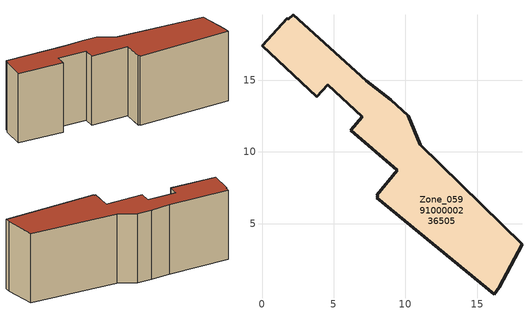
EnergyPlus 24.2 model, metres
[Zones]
Zone_0599100000236505
 floor ground (C_G): 16.54,0.56 16.18,0.05 8.01,6.8 8.1,6.89 7.99,6.98 9.42,8.71 6.2,11.5 6.99,12.43 4.6,14.66 3.83,13.83 0,17.39 1.78,19.3 1.83,19.25 2.17,19.57 7.27,14.96 8.97,13.63 10.2,12.52 11.03,10.48 18.12,3.57 z0.2
 wall outside (C_F): 4.6,14.66 6.99,12.43 6.2,11.5 9.42,8.71 7.99,6.98 8.1,6.89 8.01,6.8 16.18,0.05 16.54,0.56 18.12,3.57 11.03,10.48 10.2,12.52 8.97,13.63 7.27,14.96 2.17,19.57 1.83,19.25 1.78,19.3 0,17.39 3.83,13.83 4.6,14.66 z0.2:8.49
 roof outside (C_R): 16.54,0.56 18.12,3.57 11.03,10.48 10.2,12.52 8.97,13.63 7.27,14.96 2.17,19.57 1.83,19.25 1.78,19.3 0,17.39 3.83,13.83 4.6,14.66 6.99,12.43 6.2,11.5 9.42,8.71 7.99,6.98 8.1,6.89 8.01,6.8 16.18,0.05 z8.49
[BUILDING]
Pand.0599100000236505: North Axis=0; Terrain=City; Loads Convergence Tolerance Value=0.04; Temperature Convergence Tolerance Value=0.4; Solar Distribution=FullExterior; Maximum Number of Warmup Days=25; Minimum Number of Warmup Days=1
[Site:Location]
Rotterdam.The.Hague.AP_ZH_NLD Design_Conditions: Latitude=51.96; Longitude=4.45; Time Zone=1; Elevation=-4.5
[SITE:GROUNDTEMPERATURE:BUILDINGSURFACE]
18, 18, 18, 18, 18, 18, 18, 18, 18, 18, 18, 18
[MATERIAL] Thermal Absorptance=0.9; Solar Absorptance=0.7; Visible Absorptance=0.7
Name | Roughness | Thickness | Conductivity | Density | Specific Heat
G.TC.1946 | MediumSmooth | 0.15 | 1 | 540 | 1210
F.TC.1946 | Rough | 0.3 | 0.857143 | 1920 | 840
R.TC.1946 | MediumRough | 0.2 | 0.909091 | 1500 | 1000
[CONSTRUCTION]
C_G: G.TC.1946
C_F: F.TC.1946
C_R: R.TC.1946
[ZONE]
Zone_0599100000236505: Type=1; Multiplier=1; Ceiling Height=Autocalculate; Volume=Autocalculate; Floor Area=autocalculate; Part of Total Floor Area=Yes
[ZONEINFILTRATION:DESIGNFLOWRATE]
Infil_Zone_0599100000236505: Zone or ZoneList or Space or SpaceList=Zone_0599100000236505; Schedule=AlwaysOn; Design Flow Rate Calculation Method=Flow/Area; Flow Rate per Floor Area=0.003; Constant Term Coefficient=1; Temperature Term Coefficient=0; Velocity Term Coefficient=0; Velocity Squared Term Coefficient=0
[HVACTEMPLATE:ZONE:IDEALLOADSAIRSYSTEM]
Zone_0599100000236505: Maximum Heating Supply Air Temperature=50; Minimum Cooling Supply Air Temperature=13; Maximum Heating Supply Air Humidity Ratio=0.0156; Minimum Cooling Supply Air Humidity Ratio=0.0077; Heating Limit=NoLimit; Cooling Limit=NoLimit; Dehumidification Control Type=ConstantSensibleHeatRatio; Cooling Sensible Heat Ratio=0.7; Dehumidification Setpoint=60; Humidification Control Type=None; Humidification Setpoint=30; Outdoor Air Method=None; Outdoor Air Flow Rate per Person=0.00944; Outdoor Air Flow Rate per Zone Floor Area=0; Outdoor Air Flow Rate per Zone=0; Demand Controlled Ventilation Type=None; Outdoor Air Economizer Type=NoEconomizer; Heat Recovery Type=None; Sensible Heat Recovery Effectiveness=0.7; Latent Heat Recovery Effectiveness=0.65
[ZONECONTROL:THERMOSTAT]
ThermostatControl_Zone_0599100000236505: Zone or ZoneList=Zone_0599100000236505; Control Type Schedule=DualSetpointControlType; Control 1=Thermostat_Zone_0599100000236505; Temperature Difference Between Cutout And Setpoint=0
[THERMOSTATSETPOINT:DUALSETPOINT]
Thermostat_Zone_0599100000236505: Heating Setpoint Temperature Schedule=HeatingSetpoint_Zone_0599100000236505; Cooling Setpoint Temperature Schedule=CoolingSetpoint_Zone_0599100000236505
[SCHEDULE:COMPACT]
HeatingSetpoint_Zone_0599100000236505: Through: 12/31, For: AllDays, Until: 24:00, 21
CoolingSetpoint_Zone_0599100000236505: Through: 12/31, For: AllDays, Until: 24:00, 24
DualSetpointControlType: Through: 12/31, For: AllDays, Until: 24:00, 4
AlwaysOn: Through: 12/31, For: AllDays, Until: 24:00, 1
